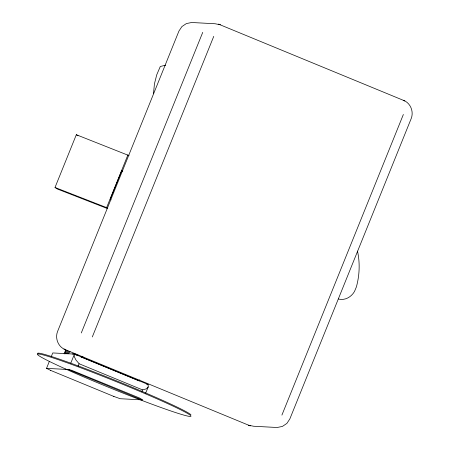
<?xml version="1.0" encoding="UTF-8"?>
<svg xmlns="http://www.w3.org/2000/svg" width="450" height="450" viewBox="0 0 450 450"><rect width="100%" height="100%" fill="white"/><g stroke="black" fill="none" stroke-linecap="round" stroke-linejoin="round"><path stroke-width="0.67" d="M153.518 93.308L154.451 83.818L156.735 74.807L160.296 66.482L165.684 65.177M107.573 208.609L57.279 188.972L55.012 187.476L76.326 134.719L129.06 155.616M107.747 208.367L106.616 207.619L127.929 154.868M122.788 171.073L121.736 170.662L110.16 199.322L111.082 199.929M50.709 370.423L46.524 368.359L49.382 361.294M51.199 356.794L52.751 352.941L74.441 354.099L148.106 384.463L148.224 386.994L145.507 393.457M81.287 332.949L202.736 32.361M70.808 363.094L74.436 354.099L74.228 356.496L75.842 359.837L79.099 363.741L142.537 389.886L146.295 388.873L148.224 386.994M78.103 366.21L79.099 363.741M81.073 357.463L82.429 357.536L82.907 356.361M92.306 336.943L213.756 36.349M139.787 379.806L139.314 380.981L82.429 357.536M141.789 391.736L142.537 389.886M281.914 415.086L403.358 114.491M65.784 349.785L65.514 350.449L65.841 350.724L65.115 350.994L65.458 351.647L70.217 351.906M63.99 353.773L68.788 353.717M65.453 351.647L64.738 351.923L65.076 352.569L69.834 352.828M65.076 352.569L64.367 352.845L64.71 353.503M113.715 396.388L120.189 398.717L142.785 399.921L139.292 397.912L71.792 370.35L69.142 369.568L46.524 368.359M66.521 350.758L67.877 350.831M72.186 353.902L75.589 354.082M76.095 355.061L78.188 355.174M146.706 384.384L148.106 384.463M338.451 298.963L339.024 299.143A16.099 13.967 -72.9 0 0 354.476 291.516L356.377 286.948A67.517 58.579 -72.9 0 0 357.497 251.111M55.012 187.476L106.616 207.619M68.214 369.517L141.879 399.876M50.591 370.373L113.934 396.478M65.211 349.678L63.973 349.088L250.251 425.863L248.513 425.233L253.637 426.246L277.11 427.5L282.42 426.42L286.892 423.405L289.851 418.911L411.3 118.316C413.899 111.437 410.479 103.084 403.571 100.322L404.809 100.913L218.531 24.137L220.269 24.767L215.145 23.754L191.672 22.5L186.362 23.58L181.89 26.595L178.926 31.089L57.482 331.684C54.962 338.406 58.123 346.697 64.884 349.47M76.326 134.719L78.024 135.844M121.736 170.662L122.659 171.276M38.031 354.021A82.856 4.05 22 0 1 106.751 376.931A82.856 4.05 22 0 1 190.924 414.748M65.559 368.983A82.856 4.05 22 0 0 189.996 416.441A82.856 4.05 22 0 0 86.906 370.125A82.856 4.05 22 0 0 65.559 368.983"/></g></svg>
